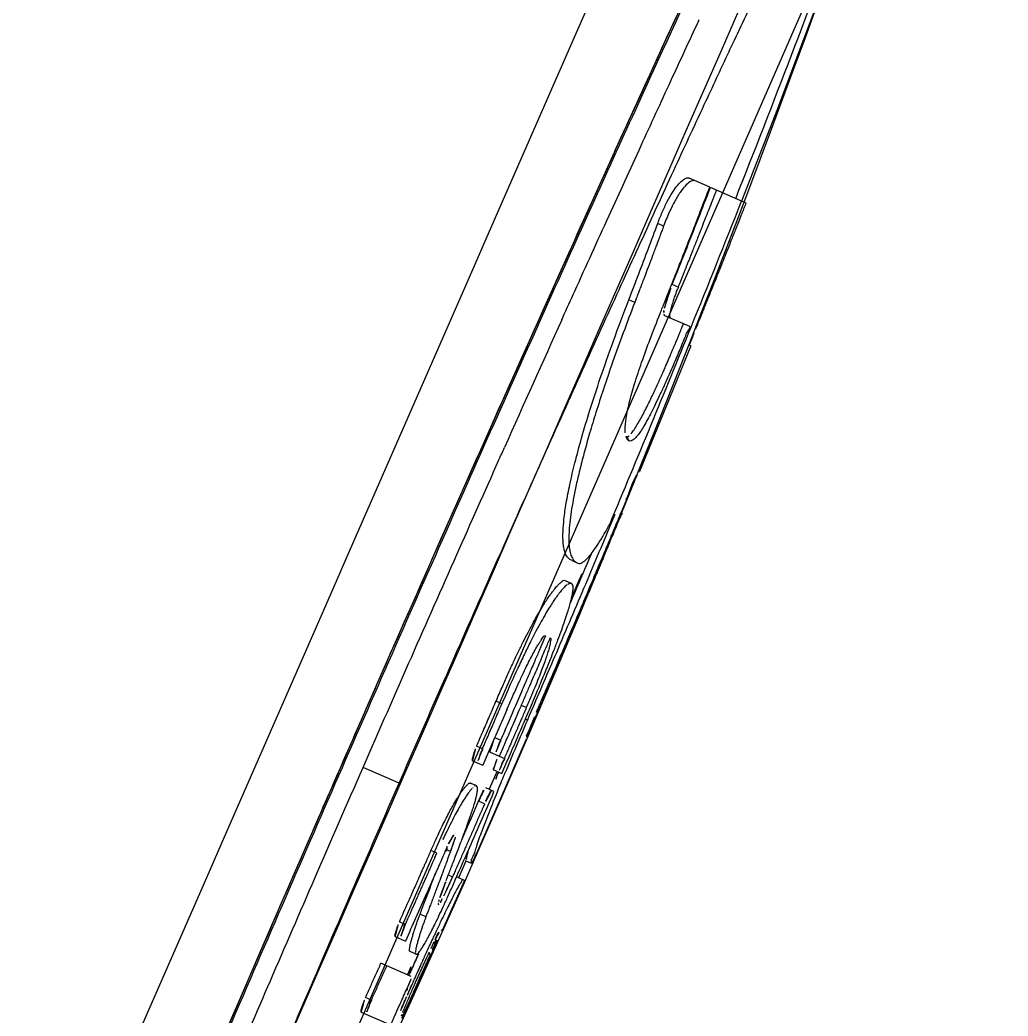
# Model space of a CAD drawing. Header units: millimetres. Extents: x 1145859089 to 1147511753, y -1047484727 to -1047247487.
# Drawn here: x 1146005325.48 to 1146005360.8, y -1047431190.93 to -1047431155.32 of the extents above; entities that cross this region are included whole.
import ezdxf
from ezdxf.xclip import XClip

# ---------------------------------------------------------------- set-up
doc = ezdxf.new("R2010")
doc.units = ezdxf.units.MM
doc.header["$LTSCALE"] = 100
doc.header["$MEASUREMENT"] = 0
doc.header["$XCLIPFRAME"] = 2
doc.layers.get('0').update_dxf_attribs({"linetype": 'CONTINUOUS'})
doc.layers.add('XREF', color=135, linetype='CONTINUOUS')
doc.layers.add('단지배치도$0$W240910', color=135, linetype='CONTINUOUS')

# ---------------------------------------------------------------- blocks, each defined once
blk = doc.blocks.new('단지배치도$0$zw$9902')
at = {"layer": '단지배치도$0$W240910', "linetype": 'ByBlock', "ltscale": 20}
for p, q in [((67175.562, -59870.414), (67241.68, -59719.244)), ((67213.104, -59785.549), (67212.43, -59787.348)), ((67208.111, -59785.91), (67207.477, -59787.292)), ((67207.477, -59787.292), (67206.832, -59788.703)), ((67212.43, -59787.348), (67211.729, -59789.192)), ((67206.832, -59788.703), (67206.174, -59790.147)), ((67211.729, -59789.192), (67210.998, -59791.086)), ((67206.174, -59790.147), (67205.499, -59791.632)), ((67210.998, -59791.086), (67210.447, -59792.493)), ((67205.499, -59791.632), (67204.805, -59793.165)), ((67209.312, -59791.996), (67208.577, -59791.675)), ((67210.613, -59792.565), (67209.337, -59792.007)), ((67204.805, -59793.165), (67204.089, -59794.753)), ((67207.66, -59793.39), (67207.45, -59793.298)), ((67204.089, -59794.753), (67203.496, -59796.069)), ((67208.182, -59795.565), (67207.971, -59795.473)), ((67203.496, -59796.069), (67202.886, -59797.429)), ((67206.63, -59796.115), (67206.419, -59796.023)), ((67204.02, -59796.743), (67204.059, -59796.656)), ((67207.694, -59796.581), (67208.583, -59796.969)), ((67202.886, -59797.429), (67202.256, -59798.835)), ((67208.632, -59797.671), (67207.739, -59799.865)), ((67208.632, -59797.672), (67208.576, -59797.647)), ((67202.256, -59798.835), (67201.613, -59800.277)), ((67207.739, -59799.865), (67206.795, -59802.159)), ((67201.613, -59800.277), (67200.961, -59801.74)), ((67200.961, -59801.74), (67200.306, -59803.212)), ((67206.782, -59802.154), (67206.795, -59802.159)), ((67200.306, -59803.212), (67199.656, -59804.68)), ((67206.14, -59803.638), (67206.33, -59803.184)), ((67205.915, -59803.699), (67205.775, -59804.033)), ((67206.175, -59803.653), (67206.14, -59803.638)), ((67199.656, -59804.68), (67199.015, -59806.129)), ((67205.738, -59804.69), (67205.706, -59804.676)), ((67204.39, -59805.345), (67204.601, -59805.437)), ((67199.015, -59806.129), (67198.236, -59807.895)), ((67204.142, -59806.059), (67204.358, -59806.154)), ((67204.167, -59806.065), (67204.355, -59806.147)), ((67204.381, -59806.668), (67204.564, -59806.236)), ((67198.236, -59807.895), (67197.487, -59809.597)), ((67197.487, -59809.597), (67196.767, -59811.239)), ((67201.883, -59810.46), (67201.672, -59810.368)), ((67202.754, -59810.599), (67202.576, -59810.521)), ((67203.245, -59810.56), (67203.152, -59810.777)), ((67202.861, -59810.887), (67202.792, -59811.047)), ((67203.152, -59810.777), (67203.118, -59810.762)), ((67203.152, -59810.777), (67203.122, -59810.846)), ((67196.767, -59811.239), (67196.071, -59812.829)), ((67202.792, -59811.047), (67202.719, -59811.015)), ((67201.187, -59812.071), (67200.976, -59811.979)), ((67201.835, -59811.768), (67201.624, -59811.675)), ((67202.744, -59811.732), (67201.995, -59813.463)), ((67201.463, -59812.192), (67201.97, -59812.414)), ((67198.207, -59813.302), (67196.919, -59812.738)), ((67200.832, -59812.5), (67201.198, -59812.661)), ((67196.071, -59812.829), (67195.396, -59814.374)), ((67201.431, -59813.53), (67201.712, -59812.885)), ((67201.584, -59812.829), (67201.878, -59812.958)), ((67201.971, -59812.996), (67201.991, -59812.947)), ((67200.959, -59813.39), (67200.748, -59813.298)), ((67200.765, -59813.299), (67200.961, -59813.385)), ((67201.995, -59813.463), (67200.969, -59815.811)), ((67201.598, -59813.603), (67201.303, -59813.474)), ((67200.793, -59814.537), (67201.05, -59813.95)), ((67201.261, -59814.042), (67201.05, -59813.95)), ((67195.396, -59814.374), (67194.74, -59815.881)), ((67200.448, -59815.325), (67200.666, -59814.829)), ((67200.666, -59814.829), (67200.793, -59814.537)), ((67194.74, -59815.881), (67193.972, -59817.65)), ((67199.556, -59815.804), (67199.346, -59815.712)), ((67200.042, -59815.746), (67199.88, -59815.675)), ((67200.597, -59816.085), (67200.332, -59816.686)), ((67200.789, -59816.17), (67200.578, -59816.077)), ((67199.966, -59816.581), (67200.118, -59816.647)), ((67200.543, -59816.778), (67199.749, -59818.571)), ((67200.543, -59816.778), (67200.286, -59816.666)), ((67193.972, -59817.65), (67193.22, -59819.384)), ((67199.601, -59817.624), (67199.628, -59817.635)), ((67199.165, -59818.078), (67198.955, -59817.986)), ((67198.426, -59818.355), (67198.215, -59818.263)), ((67198.065, -59818.785), (67198.432, -59818.945)), ((67199.532, -59818.593), (67199.49, -59818.683)), ((67199.578, -59818.496), (67199.532, -59818.593)), ((67199.701, -59818.55), (67199.749, -59818.571)), ((67199.576, -59818.934), (67199.497, -59818.9)), ((67193.22, -59819.384), (67192.486, -59821.084)), ((67198.809, -59819.41), (67198.599, -59819.318)), ((67198.814, -59819.414), (67198.603, -59819.322)), ((67199.264, -59819.384), (67199.324, -59819.41)), ((67198.641, -59820.21), (67197.557, -59819.736)), ((67198.557, -59820.173), (67198.6, -59820.077)), ((67192.486, -59821.084), (67191.768, -59822.75)), ((67197.216, -59821.055), (67197.006, -59820.963)), ((67196.854, -59821.484), (67197.904, -59821.943))]:
    blk.add_line(p, q, dxfattribs=at)
at = {"layer": '단지배치도$0$W240910'}
blk.add_arc((56404.253, -57219.78, 0), 12756.719, 322.5073299, 9.110085, dxfattribs=at)
at = {"layer": '단지배치도$0$W240910', "linetype": 'ByBlock', "ltscale": 20}
for centre, radius, start, end in [((93492.861, -71309.971), 28703.079, 156.175393, 156.577978), ((93061.131, -71121.144), 28226.861, 156.173706, 156.5796719), ((68111.941, -60201.81), 994.87, 155.063341, 155.409218), ((66685.235, -59584.625), 564.854, 337.91553, 338.40736), ((68432.674, -60351.135), 1347.94, 155.714178, 155.926512), ((66577.689, -59540.778), 680.995, 337.259537, 337.89906), ((66532.959, -59521.99), 729.311, 337.006513, 337.158307), ((67204.334, -59806.21), 0.0605, 72.0715, 78.7593), ((67204.335, -59806.208), 0.0586, 66.3784, 72.0452), ((67204.326, -59806.229), 0.0814, 53.8326, 66.3323), ((67313.936, -59859.044), 121.064, 156.64346, 157.61914), ((67285.993, -59847.501), 91.061, 157.6728, 158.11519), ((67223.784, -59826.438), 26.459, 154.4116, 156.3019), ((67200.201, -59815.16), 0.0483, 63.3977, 66.3988), ((66929.488, -59715.427), 288.323, 339.1632, 339.47354), ((67219.941, -59828.943), 22.779, 154.4402, 154.5909), ((67198.829, -59819.365), 0.0493, 246.3154, 253.3224), ((67230.8, -59834.112), 34.806, 154.5757, 154.7911)]:
    blk.add_arc(centre, radius, start, end, dxfattribs=at)
blk.add_ellipse((66756.086, -59619.918), major_axis=(177.193, -452.685), ratio=1, start_param=0.708795, end_param=0.862005, dxfattribs=at)
for points, knots in [([(67217.271, -59767.057), (67217.218, -59767.148), (67217.087, -59767.375), (67216.874, -59767.756), (67216.62, -59768.222), (67216.334, -59768.759), (67216.004, -59769.39), (67215.619, -59770.139), (67215.173, -59771.022), (67214.66, -59772.052), (67214.075, -59773.242), (67213.412, -59774.609), (67212.66, -59776.174), (67211.81, -59777.961), (67210.852, -59779.996), (67209.774, -59782.305), (67208.563, -59784.921), (67207.204, -59787.88), (67205.68, -59791.223), (67203.972, -59795.001), (67202.06, -59799.264), (67199.906, -59804.103), (67197.525, -59809.497), (67195.053, -59815.148), (67192.697, -59820.583), (67190.593, -59825.478), (67188.753, -59829.793), (67187.133, -59833.625), (67185.706, -59837.026), (67184.451, -59840.043), (67183.348, -59842.718), (67182.38, -59845.086), (67181.533, -59847.179), (67180.794, -59849.024), (67180.152, -59850.646), (67179.596, -59852.067), (67179.117, -59853.31), (67178.706, -59854.392), (67178.358, -59855.325), (67178.067, -59856.12), (67177.826, -59856.795), (67177.625, -59857.373), (67177.453, -59857.88), (67177.315, -59858.305), (67177.234, -59858.565), (67177.201, -59858.673)], [0, 0, 0, 0, 0.313904, 0.785938, 1.309904, 1.908722, 2.610799, 3.446041, 4.432154, 5.579577, 6.898803, 8.409937, 10.137933, 12.10808, 14.347045, 16.883775, 19.753734, 22.995188, 26.650958, 30.776923, 35.433042, 40.668896, 46.665278, 53.123251, 59.172395, 64.435061, 69.106362, 73.246956, 76.916151, 80.169465, 83.05019, 85.596842, 87.844859, 89.823381, 91.559072, 93.077294, 94.402921, 95.55651, 96.548523, 97.389382, 98.09617, 98.698881, 99.226154, 99.701164, 100.041093, 100.041093, 100.041093, 100.041093]), ([(67210.001, -59787.15), (67210.046, -59787.055), (67210.407, -59786.286), (67211.061, -59784.899), (67211.947, -59783.04), (67212.768, -59781.338), (67213.513, -59779.814), (67214.169, -59778.492), (67214.728, -59777.384), (67215.197, -59776.474), (67215.586, -59775.735), (67215.907, -59775.142), (67216.169, -59774.672), (67216.384, -59774.302), (67216.56, -59774.011), (67216.705, -59773.784), (67216.824, -59773.612), (67216.925, -59773.479), (67217.007, -59773.39), (67217.085, -59773.32), (67217.122, -59773.336)], [0, 0, 0, 0, 0.317667, 2.546569, 4.601266, 6.497077, 8.212421, 9.692432, 10.924248, 11.935786, 12.763703, 13.429295, 13.958653, 14.378781, 14.712775, 14.977527, 15.186198, 15.3462, 15.462877, 15.582439, 15.582439, 15.582439, 15.582439]), ([(67210.239, -59792.402), (67210.363, -59792.087), (67211.837, -59788.349), (67213.81, -59783.186), (67215.929, -59777.126), (67216.769, -59774.517), (67217.122, -59773.336)], [0, 0, 0, 0, 1.015514, 12.053259, 16.577359, 20.274834, 20.274834, 20.274834, 20.274834]), ([(67204.059, -59796.656), (67204.201, -59796.341), (67204.75, -59795.126), (67205.68, -59793.077), (67206.826, -59790.57), (67207.896, -59788.246), (67208.59, -59786.749), (67208.928, -59786.026), (67208.931, -59786.017)], [0, 0, 0, 0, 1.036829, 3.999041, 6.750569, 9.30493, 11.673982, 11.701224, 11.701224, 11.701224, 11.701224]), ([(67198.207, -59813.302), (67198.707, -59812.158), (67199.729, -59809.829), (67201.269, -59806.344), (67202.787, -59802.935), (67204.226, -59799.728), (67205.568, -59796.761), (67206.821, -59794.013), (67207.993, -59791.464), (67209.043, -59789.198), (67209.705, -59787.782), (67210.001, -59787.15)], [0, 0, 0, 0, 3.743672, 7.631825, 11.428276, 14.93902, 18.178212, 21.197, 23.998758, 26.597082, 28.688442, 28.688442, 28.688442, 28.688442]), ([(67207.302, -59787.81), (67206.274, -59790.057), (67203.955, -59795.167), (67200.283, -59803.382), (67196.287, -59812.454), (67192.339, -59821.546), (67188.797, -59829.823), (67186.617, -59835), (67185.663, -59837.285)], [0, 0, 0, 0, 7.412838, 16.836515, 26.99373, 37.150656, 46.573573, 54.002163, 54.002163, 54.002163, 54.002163]), ([(67207.45, -59793.298), (67207.5, -59793.161), (67207.607, -59792.896), (67207.782, -59792.522), (67207.965, -59792.198), (67208.143, -59791.941), (67208.307, -59791.767), (67208.447, -59791.667), (67208.544, -59791.661), (67208.577, -59791.675)], [0, 0, 0, 0, 0.437832, 0.858245, 1.237806, 1.553804, 1.792378, 1.953384, 2.060312, 2.060312, 2.060312, 2.060312]), ([(67207.538, -59796.512), (67207.56, -59796.458), (67207.594, -59796.373), (67207.642, -59796.252), (67207.684, -59796.147), (67207.73, -59796.031), (67207.781, -59795.902), (67207.837, -59795.761), (67207.899, -59795.605), (67207.967, -59795.433), (67208.042, -59795.244), (67208.124, -59795.036), (67208.214, -59794.809), (67208.312, -59794.56), (67208.418, -59794.291), (67208.526, -59794.016), (67208.629, -59793.754), (67208.721, -59793.517), (67208.803, -59793.308), (67208.876, -59793.12), (67208.942, -59792.952), (67209.001, -59792.8), (67209.054, -59792.662), (67209.103, -59792.537), (67209.147, -59792.423), (67209.187, -59792.32), (67209.241, -59792.179), (67209.282, -59792.072), (67209.312, -59791.996)], [0, 0, 0, 0, 0.17416, 0.276031, 0.388935, 0.513769, 0.651585, 0.803563, 0.971007, 1.15534, 1.358079, 1.580814, 1.825108, 2.092345, 2.384014, 2.69133, 2.977529, 3.229439, 3.453049, 3.65296, 3.832726, 3.995123, 4.142371, 4.276119, 4.397538, 4.507655, 4.607381, 4.851738, 4.851738, 4.851738, 4.851738]), ([(67208.788, -59791.767), (67208.744, -59791.748), (67208.61, -59791.777), (67208.447, -59791.927), (67208.255, -59792.164), (67208.056, -59792.494), (67207.849, -59792.911), (67207.723, -59793.221), (67207.66, -59793.39)], [0, 0, 0, 0, 0.143478, 0.361031, 0.665707, 1.052829, 1.51729, 2.057986, 2.057986, 2.057986, 2.057986]), ([(67207.971, -59795.473), (67208.128, -59795.079), (67208.438, -59794.301), (67208.893, -59793.145), (67209.19, -59792.384), (67209.337, -59792.007)], [0, 0, 0, 0, 1.271475, 2.513114, 3.724917, 3.724917, 3.724917, 3.724917]), ([(67209.548, -59792.099), (67209.536, -59792.129), (67209.51, -59792.197), (67209.47, -59792.298), (67209.428, -59792.406), (67209.383, -59792.522), (67209.329, -59792.659), (67209.279, -59792.789), (67209.233, -59792.906), (67209.193, -59793.007), (67209.15, -59793.116), (67209.104, -59793.235), (67209.053, -59793.365), (67208.997, -59793.506), (67208.937, -59793.659), (67208.872, -59793.825), (67208.802, -59794.003), (67208.73, -59794.185), (67208.661, -59794.358), (67208.6, -59794.513), (67208.546, -59794.651), (67208.497, -59794.774), (67208.453, -59794.884), (67208.413, -59794.984), (67208.367, -59795.1), (67208.317, -59795.226), (67208.264, -59795.359), (67208.22, -59795.469), (67208.194, -59795.535), (67208.182, -59795.565)], [0, 0, 0, 0, 0.095089, 0.219783, 0.322968, 0.445598, 0.591346, 0.764655, 0.863252, 0.970765, 1.087943, 1.215607, 1.354611, 1.505842, 1.670102, 1.848055, 2.040627, 2.245358, 2.433728, 2.59899, 2.745967, 2.877573, 2.996021, 3.1031, 3.200257, 3.369431, 3.510696, 3.62852, 3.724919, 3.724919, 3.724919, 3.724919]), ([(67208.811, -59797.069), (67208.824, -59797.038), (67208.85, -59796.972), (67208.892, -59796.868), (67208.939, -59796.752), (67208.991, -59796.624), (67209.048, -59796.481), (67209.112, -59796.324), (67209.182, -59796.15), (67209.259, -59795.958), (67209.345, -59795.747), (67209.438, -59795.514), (67209.54, -59795.259), (67209.652, -59794.981), (67209.769, -59794.689), (67209.883, -59794.404), (67209.986, -59794.144), (67210.078, -59793.915), (67210.159, -59793.71), (67210.232, -59793.526), (67210.298, -59793.36), (67210.358, -59793.21), (67210.411, -59793.074), (67210.46, -59792.951), (67210.504, -59792.84), (67210.554, -59792.713), (67210.59, -59792.622), (67210.613, -59792.565)], [0, 0, 0, 0, 0.101216, 0.21268, 0.337037, 0.475183, 0.628251, 0.797552, 0.984556, 1.19086, 1.418155, 1.668178, 1.942617, 2.242149, 2.568282, 2.885152, 3.162222, 3.407853, 3.62699, 3.823753, 4.001309, 4.162123, 4.30788, 4.439847, 4.55914, 4.666717, 4.850658, 4.850658, 4.850658, 4.850658]), ([(67206.419, -59796.023), (67206.537, -59795.715), (67206.771, -59795.104), (67207.114, -59794.196), (67207.339, -59793.596), (67207.45, -59793.298)], [0, 0, 0, 0, 0.989544, 1.960523, 2.912934, 2.912934, 2.912934, 2.912934]), ([(67207.66, -59793.39), (67207.647, -59793.426), (67207.623, -59793.491), (67207.585, -59793.594), (67207.547, -59793.695), (67207.507, -59793.802), (67207.464, -59793.916), (67207.414, -59794.051), (67207.366, -59794.178), (67207.323, -59794.294), (67207.286, -59794.392), (67207.246, -59794.498), (67207.202, -59794.614), (67207.155, -59794.739), (67207.104, -59794.874), (67207.051, -59795.013), (67207, -59795.148), (67206.953, -59795.269), (67206.913, -59795.376), (67206.866, -59795.498), (67206.817, -59795.628), (67206.765, -59795.763), (67206.722, -59795.875), (67206.678, -59795.99), (67206.648, -59796.068), (67206.63, -59796.115)], [0, 0, 0, 0, 0.112954, 0.208496, 0.331779, 0.433261, 0.553589, 0.696324, 0.865585, 0.961592, 1.066042, 1.179595, 1.302893, 1.436481, 1.58099, 1.736669, 1.883678, 2.012234, 2.126246, 2.228064, 2.40197, 2.544523, 2.662842, 2.761843, 2.912936, 2.912936, 2.912936, 2.912936]), ([(67207.693, -59796.319), (67207.695, -59796.31), (67207.709, -59796.244), (67207.742, -59796.127), (67207.789, -59795.976), (67207.834, -59795.844), (67207.874, -59795.73), (67207.919, -59795.609), (67207.951, -59795.524), (67207.971, -59795.473)], [0, 0, 0, 0, 0.0286483, 0.202492, 0.3627056, 0.5025188, 0.6215872, 0.72481, 0.891535, 0.891535, 0.891535, 0.891535]), ([(67208.182, -59795.565), (67208.213, -59795.578), (67208.119, -59795.674), (67208.109, -59795.774), (67208.05, -59795.914), (67208.01, -59796.04), (67207.973, -59796.156), (67207.945, -59796.25), (67207.917, -59796.35), (67207.892, -59796.478), (67207.836, -59796.643), (67207.905, -59796.673)], [0, 0, 0, 0, 0.099852, 0.220205, 0.362888, 0.530834, 0.624621, 0.724171, 0.82741, 0.928421, 1.154137, 1.154137, 1.154137, 1.154137]), ([(67204.39, -59805.345), (67204.354, -59805.329), (67204.276, -59805.289), (67204.176, -59805.167), (67204.119, -59805.01), (67204.082, -59804.822), (67204.062, -59804.592), (67204.064, -59804.264), (67204.1, -59803.82), (67204.182, -59803.258), (67204.314, -59802.585), (67204.497, -59801.809), (67204.737, -59800.923), (67205.039, -59799.916), (67205.415, -59798.767), (67205.878, -59797.453), (67206.227, -59796.521), (67206.419, -59796.023)], [0, 0, 0, 0, 0.118596, 0.259742, 0.460965, 0.614568, 0.833792, 1.152184, 1.597101, 2.167626, 2.856983, 3.651553, 4.561285, 5.608192, 6.805232, 8.187969, 9.789716, 9.789716, 9.789716, 9.789716]), ([(67206.63, -59796.115), (67206.491, -59796.477), (67206.222, -59797.188), (67205.849, -59798.221), (67205.523, -59799.171), (67205.249, -59800.017), (67205.023, -59800.763), (67204.836, -59801.425), (67204.681, -59802.018), (67204.555, -59802.553), (67204.453, -59803.039), (67204.374, -59803.481), (67204.317, -59803.884), (67204.282, -59804.249), (67204.27, -59804.577), (67204.284, -59804.86), (67204.323, -59805.088), (67204.386, -59805.25), (67204.473, -59805.37), (67204.553, -59805.417), (67204.601, -59805.437)], [0, 0, 0, 0, 1.16257, 2.280251, 3.29542, 4.176424, 4.948514, 5.631315, 6.240232, 6.787216, 7.281357, 7.729263, 8.135329, 8.501917, 8.829303, 9.116603, 9.352359, 9.519651, 9.634222, 9.7897, 9.7897, 9.7897, 9.7897]), ([(67207.667, -59796.471), (67207.668, -59796.464), (67207.675, -59796.413), (67207.684, -59796.362), (67207.693, -59796.319)], [0, 0, 0, 0, 0.0226947, 0.154275, 0.154275, 0.154275, 0.154275]), ([(67206.288, -59800.775), (67206.285, -59800.741), (67206.283, -59800.569), (67206.318, -59800.209), (67206.439, -59799.659), (67206.629, -59798.993), (67206.882, -59798.235), (67207.189, -59797.398), (67207.417, -59796.817), (67207.538, -59796.512)], [0, 0, 0, 0, 0.103432, 0.513998, 1.083013, 1.788604, 2.591194, 3.480034, 4.463626, 4.463626, 4.463626, 4.463626]), ([(67208.583, -59796.969), (67208.642, -59796.995), (67208.466, -59797.172), (67208.44, -59797.348), (67208.332, -59797.574), (67208.236, -59797.815), (67208.121, -59798.084), (67207.995, -59798.379), (67207.853, -59798.704), (67207.698, -59799.051), (67207.537, -59799.402), (67207.379, -59799.735), (67207.23, -59800.034), (67207.093, -59800.296), (67206.963, -59800.525), (67206.844, -59800.719), (67206.729, -59800.878), (67206.617, -59801.011), (67206.487, -59801.088), (67206.426, -59801.062)], [0, 0, 0, 0, 0.195011, 0.405941, 0.642777, 0.905836, 1.19659, 1.517326, 1.87024, 2.25796, 2.658507, 3.030466, 3.362542, 3.658502, 3.92079, 4.149796, 4.343803, 4.500246, 4.69802, 4.69802, 4.69802, 4.69802]), ([(67206.494, -59800.812), (67206.533, -59800.764), (67206.613, -59800.658), (67206.725, -59800.479), (67206.841, -59800.278), (67206.957, -59800.062), (67207.071, -59799.839), (67207.181, -59799.615), (67207.286, -59799.395), (67207.384, -59799.183), (67207.476, -59798.983), (67207.561, -59798.794), (67207.639, -59798.618), (67207.711, -59798.454), (67207.777, -59798.301), (67207.838, -59798.159), (67207.895, -59798.027), (67207.947, -59797.904), (67207.996, -59797.789), (67208.04, -59797.684), (67208.081, -59797.587), (67208.127, -59797.477), (67208.176, -59797.357), (67208.228, -59797.23), (67208.272, -59797.123), (67208.319, -59797.007), (67208.352, -59796.927), (67208.372, -59796.877)], [0, 0, 0, 0, 0.18482, 0.399634, 0.634331, 0.880768, 1.133215, 1.385465, 1.630793, 1.864656, 2.085114, 2.291887, 2.484706, 2.66379, 2.829812, 2.983805, 3.127128, 3.261057, 3.38575, 3.500511, 3.604704, 3.698441, 3.860084, 3.994572, 4.108376, 4.208118, 4.369264, 4.369264, 4.369264, 4.369264]), ([(67208.576, -59797.647), (67208.602, -59797.584), (67208.654, -59797.456), (67208.732, -59797.264), (67208.785, -59797.134), (67208.811, -59797.069)], [0, 0, 0, 0, 0.2050972, 0.4131775, 0.6241854, 0.6241854, 0.6241854, 0.6241854]), ([(67206.426, -59801.062), (67206.376, -59801.04), (67206.311, -59800.935), (67206.292, -59800.829), (67206.288, -59800.775)], [0, 0, 0, 0, 0.1644097, 0.3278175, 0.3278175, 0.3278175, 0.3278175]), ([(67206.332, -59800.956), (67206.353, -59800.945), (67206.414, -59800.904), (67206.463, -59800.85), (67206.494, -59800.812)], [0, 0, 0, 0, 0.0700071, 0.2170755, 0.2170755, 0.2170755, 0.2170755]), ([(67196.919, -59812.738), (67197.496, -59811.418), (67198.61, -59808.88), (67200.229, -59805.216), (67201.338, -59802.724), (67201.907, -59801.449), (67201.974, -59801.3)], [0, 0, 0, 0, 4.321778, 8.317016, 12.015205, 12.505484, 12.505484, 12.505484, 12.505484]), ([(67206.33, -59803.184), (67206.289, -59803.166), (67206.416, -59803.041), (67206.435, -59802.91), (67206.507, -59802.766), (67206.559, -59802.642), (67206.604, -59802.54), (67206.647, -59802.433), (67206.712, -59802.327), (67206.72, -59802.126), (67206.782, -59802.154)], [0, 0, 0, 0, 0.132267, 0.291369, 0.480203, 0.586289, 0.699205, 0.815635, 0.920594, 1.125394, 1.125394, 1.125394, 1.125394]), ([(67203.118, -59810.762), (67203.137, -59810.717), (67203.18, -59810.617), (67203.237, -59810.484), (67203.29, -59810.361), (67203.336, -59810.254), (67203.387, -59810.137), (67203.443, -59810.007), (67203.504, -59809.864), (67203.572, -59809.706), (67203.646, -59809.532), (67203.728, -59809.341), (67203.818, -59809.13), (67203.918, -59808.897), (67204.027, -59808.641), (67204.147, -59808.359), (67204.279, -59808.049), (67204.424, -59807.709), (67204.582, -59807.337), (67204.751, -59806.94), (67204.918, -59806.544), (67205.075, -59806.174), (67205.213, -59805.847), (67205.335, -59805.556), (67205.445, -59805.295), (67205.544, -59805.061), (67205.633, -59804.849), (67205.713, -59804.657), (67205.787, -59804.482), (67205.853, -59804.324), (67205.914, -59804.179), (67205.969, -59804.047), (67206.019, -59803.927), (67206.065, -59803.818), (67206.105, -59803.722), (67206.129, -59803.663), (67206.14, -59803.638)], [0, 0, 0, 0, 0.146797, 0.327675, 0.432694, 0.548589, 0.676395, 0.817275, 0.972512, 1.14355, 1.331994, 1.539634, 1.768441, 2.020558, 2.298256, 2.603906, 2.940022, 3.30906, 3.713162, 4.153195, 4.603544, 5.003521, 5.356171, 5.669828, 5.95075, 6.203727, 6.432484, 6.640047, 6.828834, 7.000657, 7.15709, 7.299559, 7.429341, 7.547589, 7.655318, 7.739113, 7.739113, 7.739113, 7.739113]), ([(67206.145, -59803.738), (67206.14, -59803.744), (67206.1, -59803.795), (67206.075, -59803.9), (67206.013, -59804.032), (67205.96, -59804.166), (67205.881, -59804.329), (67205.856, -59804.486), (67205.675, -59804.662), (67205.738, -59804.69)], [0, 0, 0, 0, 0.020973, 0.195028, 0.313432, 0.457468, 0.631209, 0.830617, 1.035233, 1.035233, 1.035233, 1.035233]), ([(67205.747, -59804.021), (67205.765, -59803.986), (67205.803, -59803.916), (67205.859, -59803.808), (67205.896, -59803.736), (67205.915, -59803.699)], [0, 0, 0, 0, 0.1187338, 0.2398341, 0.3631489, 0.3631489, 0.3631489, 0.3631489]), ([(67205.775, -59804.033), (67205.453, -59804.803), (67204.784, -59806.389), (67203.813, -59808.674), (67203.162, -59810.189), (67202.861, -59810.887)], [0, 0, 0, 0, 2.502735, 5.165204, 7.447969, 7.447969, 7.447969, 7.447969]), ([(67204.601, -59805.437), (67204.646, -59805.457), (67204.749, -59805.424), (67204.869, -59805.332), (67205.006, -59805.193), (67205.165, -59804.989), (67205.349, -59804.716), (67205.547, -59804.386), (67205.679, -59804.146), (67205.747, -59804.021)], [0, 0, 0, 0, 0.147564, 0.278021, 0.465247, 0.723521, 1.056426, 1.451024, 1.877742, 1.877742, 1.877742, 1.877742]), ([(67205.738, -59804.69), (67205.714, -59804.746), (67205.676, -59804.836), (67205.623, -59804.963), (67205.576, -59805.074), (67205.525, -59805.196), (67205.468, -59805.331), (67205.405, -59805.481), (67205.336, -59805.646), (67205.259, -59805.828), (67205.175, -59806.028), (67205.082, -59806.249), (67204.979, -59806.491), (67204.867, -59806.758), (67204.743, -59807.05), (67204.607, -59807.37), (67204.459, -59807.719), (67204.299, -59808.097), (67204.132, -59808.488), (67203.971, -59808.866), (67203.825, -59809.208), (67203.695, -59809.511), (67203.579, -59809.782), (67203.475, -59810.024), (67203.382, -59810.242), (67203.306, -59810.417), (67203.262, -59810.521), (67203.245, -59810.56)], [0, 0, 0, 0, 0.184426, 0.292401, 0.412165, 0.544699, 0.691154, 0.852839, 1.031212, 1.227885, 1.444622, 1.683337, 1.94606, 2.234907, 2.551956, 2.899001, 3.276921, 3.687612, 4.131091, 4.551906, 4.919952, 5.247488, 5.540496, 5.803723, 6.039756, 6.250901, 6.377263, 6.377263, 6.377263, 6.377263]), ([(67201.672, -59810.368), (67201.742, -59810.205), (67201.879, -59809.891), (67202.081, -59809.439), (67202.274, -59809.019), (67202.46, -59808.626), (67202.639, -59808.261), (67202.809, -59807.927), (67202.968, -59807.627), (67203.116, -59807.359), (67203.254, -59807.12), (67203.381, -59806.911), (67203.495, -59806.733), (67203.594, -59806.588), (67203.676, -59806.474), (67203.759, -59806.366), (67203.839, -59806.269), (67203.926, -59806.177), (67204.009, -59806.108), (67204.103, -59806.029), (67204.143, -59806.058)], [0, 0, 0, 0, 0.532336, 1.025314, 1.486146, 1.920981, 2.329664, 2.704483, 3.043604, 3.349101, 3.624072, 3.869911, 4.083448, 4.258286, 4.396042, 4.505396, 4.666994, 4.775182, 4.87495, 5.025092, 5.025092, 5.025092, 5.025092]), ([(67204.215, -59806.204), (67204.201, -59806.215), (67204.149, -59806.259), (67204.063, -59806.346), (67203.973, -59806.454), (67203.89, -59806.562), (67203.808, -59806.675), (67203.709, -59806.821), (67203.589, -59807.008), (67203.444, -59807.247), (67203.276, -59807.54), (67203.091, -59807.882), (67202.891, -59808.27), (67202.674, -59808.711), (67202.434, -59809.219), (67202.166, -59809.808), (67201.981, -59810.232), (67201.883, -59810.46)], [0, 0, 0, 0, 0.053881, 0.204083, 0.366173, 0.476354, 0.613438, 0.785477, 1.003276, 1.281183, 1.625231, 2.015069, 2.447917, 2.934921, 3.489884, 4.131864, 4.876739, 4.876739, 4.876739, 4.876739]), ([(67202.788, -59810.856), (67202.887, -59810.626), (67203.071, -59810.196), (67203.323, -59809.592), (67203.538, -59809.066), (67203.722, -59808.604), (67203.879, -59808.196), (67204.015, -59807.831), (67204.13, -59807.504), (67204.224, -59807.222), (67204.296, -59806.988), (67204.346, -59806.805), (67204.381, -59806.663), (67204.408, -59806.529), (67204.425, -59806.408), (67204.435, -59806.28), (67204.412, -59806.191), (67204.374, -59806.163)], [0, 0, 0, 0, 0.751386, 1.402112, 1.964927, 2.456649, 2.891109, 3.278392, 3.624985, 3.929104, 4.171752, 4.357021, 4.499998, 4.611073, 4.766322, 4.863398, 5.003966, 5.003966, 5.003966, 5.003966]), ([(67204.346, -59806.15), (67204.317, -59806.145), (67204.268, -59806.167), (67204.229, -59806.193), (67204.215, -59806.204)], [0, 0, 0, 0, 0.0897311, 0.1430384, 0.1430384, 0.1430384, 0.1430384]), ([(67203.439, -59808.033), (67203.42, -59808.078), (67203.381, -59808.169), (67203.32, -59808.313), (67203.252, -59808.47), (67203.178, -59808.645), (67203.095, -59808.839), (67203.004, -59809.052), (67202.903, -59809.287), (67202.793, -59809.544), (67202.673, -59809.823), (67202.542, -59810.128), (67202.399, -59810.46), (67202.251, -59810.804), (67202.106, -59811.14), (67201.969, -59811.459), (67201.88, -59811.665), (67201.835, -59811.768)], [0, 0, 0, 0, 0.144619, 0.297816, 0.469143, 0.658904, 0.868787, 1.100378, 1.355096, 1.634269, 1.938138, 2.26769, 2.629641, 3.022977, 3.390694, 3.728105, 4.063968, 4.063968, 4.063968, 4.063968]), ([(67202.053, -59810.685), (67202.127, -59810.514), (67202.266, -59810.196), (67202.465, -59809.753), (67202.641, -59809.376), (67202.794, -59809.06), (67202.927, -59808.8), (67203.041, -59808.586), (67203.137, -59808.42), (67203.216, -59808.286), (67203.305, -59808.173), (67203.372, -59808.004), (67203.439, -59808.033)], [0, 0, 0, 0, 0.557083, 1.041668, 1.456717, 1.80516, 2.094382, 2.334922, 2.528771, 2.676886, 2.786949, 3.005032, 3.005032, 3.005032, 3.005032]), ([(67202.668, -59810.307), (67202.725, -59810.176), (67202.832, -59809.927), (67202.984, -59809.573), (67203.119, -59809.258), (67203.239, -59808.978), (67203.346, -59808.728), (67203.441, -59808.505), (67203.528, -59808.301), (67203.583, -59808.172), (67203.61, -59808.108)], [0, 0, 0, 0, 0.428076, 0.814747, 1.154659, 1.457512, 1.728297, 1.970619, 2.184659, 2.39231, 2.39231, 2.39231, 2.39231]), ([(67203.61, -59808.108), (67203.643, -59808.122), (67203.609, -59808.263), (67203.593, -59808.393), (67203.539, -59808.577), (67203.483, -59808.758), (67203.41, -59808.97), (67203.321, -59809.211), (67203.214, -59809.489), (67203.085, -59809.812), (67202.93, -59810.187), (67202.816, -59810.455), (67202.754, -59810.599)], [0, 0, 0, 0, 0.106593, 0.304856, 0.46624, 0.659614, 0.881773, 1.136778, 1.431182, 1.775116, 2.179362, 2.649366, 2.649366, 2.649366, 2.649366]), ([(67200.976, -59811.979), (67201.054, -59811.8), (67201.209, -59811.442), (67201.441, -59810.905), (67201.595, -59810.547), (67201.672, -59810.368)], [0, 0, 0, 0, 0.584951, 1.170017, 1.755194, 1.755194, 1.755194, 1.755194]), ([(67201.187, -59812.071), (67201.263, -59811.898), (67201.415, -59811.545), (67201.647, -59811.008), (67201.804, -59810.644), (67201.883, -59810.46)], [0, 0, 0, 0, 0.568383, 1.15293, 1.755194, 1.755194, 1.755194, 1.755194]), ([(67201.792, -59812.336), (67201.823, -59812.263), (67201.887, -59812.116), (67201.988, -59811.884), (67202.097, -59811.631), (67202.22, -59811.348), (67202.356, -59811.031), (67202.507, -59810.681), (67202.613, -59810.436), (67202.668, -59810.307)], [0, 0, 0, 0, 0.237738, 0.481967, 0.756522, 1.065105, 1.409126, 1.790713, 2.209749, 2.209749, 2.209749, 2.209749]), ([(67202.754, -59810.599), (67202.739, -59810.633), (67202.709, -59810.703), (67202.666, -59810.804), (67202.621, -59810.907), (67202.573, -59811.02), (67202.513, -59811.159), (67202.454, -59811.294), (67202.401, -59811.418), (67202.355, -59811.523), (67202.306, -59811.637), (67202.252, -59811.761), (67202.193, -59811.898), (67202.127, -59812.051), (67202.051, -59812.225), (67201.998, -59812.348), (67201.97, -59812.414)], [0, 0, 0, 0, 0.110656, 0.228555, 0.328506, 0.448123, 0.596852, 0.78282, 0.888934, 1.003471, 1.127114, 1.260622, 1.407866, 1.574056, 1.763483, 1.976602, 1.976602, 1.976602, 1.976602]), ([(67202.053, -59810.685), (67201.96, -59810.902), (67201.772, -59811.336), (67201.488, -59811.995), (67201.296, -59812.436), (67201.198, -59812.661)], [0, 0, 0, 0, 0.709715, 1.417955, 2.153058, 2.153058, 2.153058, 2.153058]), ([(67201.878, -59812.958), (67201.977, -59812.731), (67202.177, -59812.271), (67202.48, -59811.57), (67202.684, -59811.096), (67202.788, -59810.856)], [0, 0, 0, 0, 0.742255, 1.505622, 2.2906, 2.2906, 2.2906, 2.2906]), ([(67202.767, -59811.652), (67202.719, -59811.626), (67202.818, -59811.503), (67202.849, -59811.39), (67202.905, -59811.265), (67202.964, -59811.122), (67203.037, -59810.951), (67203.089, -59810.828), (67203.118, -59810.762)], [0, 0, 0, 0, 0.162944, 0.2717587, 0.402024, 0.5579986, 0.7419803, 0.958177, 0.958177, 0.958177, 0.958177]), ([(67203.122, -59810.846), (67203.103, -59810.89), (67203.06, -59810.989), (67202.996, -59811.138), (67202.933, -59811.279), (67202.882, -59811.408), (67202.819, -59811.5), (67202.813, -59811.678), (67202.767, -59811.652)], [0, 0, 0, 0, 0.1414344, 0.3260009, 0.4822983, 0.6126523, 0.721386, 0.8807418, 0.8807418, 0.8807418, 0.8807418]), ([(67200.832, -59812.5), (67200.8, -59812.486), (67200.832, -59812.389), (67200.851, -59812.306), (67200.887, -59812.205), (67200.927, -59812.098), (67200.959, -59812.019), (67200.976, -59811.979)], [0, 0, 0, 0, 0.1068898, 0.1995548, 0.2927333, 0.416368, 0.5472853, 0.5472853, 0.5472853, 0.5472853]), ([(67201.463, -59812.192), (67201.431, -59812.178), (67201.476, -59812.082), (67201.495, -59812.002), (67201.533, -59811.901), (67201.563, -59811.824), (67201.583, -59811.774), (67201.588, -59811.762)], [0, 0, 0, 0, 0.1036326, 0.1964599, 0.2898255, 0.413741, 0.4506206, 0.4506206, 0.4506206, 0.4506206]), ([(67201.835, -59811.768), (67201.875, -59811.785), (67201.766, -59811.889), (67201.743, -59812.007), (67201.707, -59812.122), (67201.631, -59812.266), (67201.674, -59812.284)], [0, 0, 0, 0, 0.1287703, 0.2420386, 0.40558, 0.5444891, 0.5444891, 0.5444891, 0.5444891]), ([(67201.187, -59812.071), (67201.226, -59812.088), (67201.119, -59812.192), (67201.098, -59812.31), (67201.06, -59812.427), (67200.999, -59812.574), (67201.043, -59812.593)], [0, 0, 0, 0, 0.1271294, 0.2396552, 0.4030177, 0.5462291, 0.5462291, 0.5462291, 0.5462291]), ([(67201.584, -59812.829), (67201.553, -59812.816), (67201.619, -59812.703), (67201.639, -59812.606), (67201.7, -59812.464), (67201.736, -59812.373), (67201.759, -59812.321)], [0, 0, 0, 0, 0.0998708, 0.2391153, 0.3697641, 0.5391614, 0.5391614, 0.5391614, 0.5391614]), ([(67191.953, -59824.211), (67192.018, -59824.06), (67192.567, -59822.777), (67193.644, -59820.271), (67195.234, -59816.597), (67196.342, -59814.057), (67196.919, -59812.738)], [0, 0, 0, 0, 0.491064, 4.187909, 8.18136, 12.500928, 12.500928, 12.500928, 12.500928]), ([(67201.97, -59812.414), (67202.009, -59812.431), (67201.901, -59812.534), (67201.876, -59812.65), (67201.843, -59812.763), (67201.753, -59812.903), (67201.794, -59812.921)], [0, 0, 0, 0, 0.1272941, 0.2397187, 0.402463, 0.5388111, 0.5388111, 0.5388111, 0.5388111]), ([(67200.808, -59816.148), (67200.748, -59816.096), (67200.921, -59815.824), (67200.991, -59815.453), (67201.24, -59814.855), (67201.513, -59814.121), (67201.773, -59813.482), (67201.932, -59813.09), (67201.971, -59812.996)], [0, 0, 0, 0, 0.237605, 0.676886, 1.302483, 2.094536, 3.058197, 3.363705, 3.363705, 3.363705, 3.363705]), ([(67187.005, -59839.726), (67187.27, -59839.074), (67187.863, -59837.62), (67188.817, -59835.305), (67189.893, -59832.714), (67191.06, -59829.93), (67192.328, -59826.931), (67193.705, -59823.698), (67195.177, -59820.271), (67196.691, -59816.776), (67197.707, -59814.445), (67198.207, -59813.302)], [0, 0, 0, 0, 2.111795, 4.709599, 7.510723, 10.528744, 13.767017, 17.276494, 21.071442, 24.958315, 28.701306, 28.701306, 28.701306, 28.701306]), ([(67199.346, -59815.712), (67199.403, -59815.582), (67199.512, -59815.338), (67199.671, -59814.997), (67199.816, -59814.699), (67199.945, -59814.444), (67200.059, -59814.23), (67200.159, -59814.051), (67200.246, -59813.903), (67200.321, -59813.782), (67200.385, -59813.684), (67200.451, -59813.587), (67200.517, -59813.499), (67200.59, -59813.41), (67200.656, -59813.35), (67200.717, -59813.284), (67200.748, -59813.298)], [0, 0, 0, 0, 0.425049, 0.800839, 1.131711, 1.416884, 1.658235, 1.861177, 2.031404, 2.172303, 2.287677, 2.382154, 2.524039, 2.621911, 2.718378, 2.818659, 2.818659, 2.818659, 2.818659]), ([(67200.669, -59814.729), (67200.701, -59814.64), (67200.758, -59814.479), (67200.832, -59814.258), (67200.888, -59814.077), (67200.93, -59813.931), (67200.96, -59813.814), (67200.986, -59813.7), (67201.003, -59813.588), (67201.02, -59813.48), (67200.993, -59813.414), (67200.972, -59813.398)], [0, 0, 0, 0, 0.281962, 0.513331, 0.699937, 0.849458, 0.968659, 1.063367, 1.197811, 1.310795, 1.390224, 1.390224, 1.390224, 1.390224]), ([(67201.05, -59813.95), (67201.064, -59813.919), (67201.1, -59813.84), (67201.151, -59813.716), (67201.222, -59813.611), (67201.254, -59813.453), (67201.303, -59813.474)], [0, 0, 0, 0, 0.0995638, 0.2653657, 0.3810995, 0.5405207, 0.5405207, 0.5405207, 0.5405207]), ([(67200.817, -59813.491), (67200.801, -59813.507), (67200.739, -59813.572), (67200.658, -59813.685), (67200.557, -59813.834), (67200.455, -59813.997), (67200.338, -59814.198), (67200.209, -59814.435), (67200.067, -59814.709), (67199.971, -59814.905), (67199.92, -59815.011)], [0, 0, 0, 0, 0.067721, 0.268366, 0.416657, 0.608695, 0.843872, 1.114717, 1.419494, 1.769472, 1.769472, 1.769472, 1.769472]), ([(67200.146, -59816.913), (67200.314, -59816.533), (67200.641, -59815.79), (67201.125, -59814.686), (67201.441, -59813.963), (67201.598, -59813.603)], [0, 0, 0, 0, 1.246672, 2.435382, 3.614347, 3.614347, 3.614347, 3.614347]), ([(67201.514, -59813.566), (67201.481, -59813.552), (67201.446, -59813.68), (67201.377, -59813.774), (67201.318, -59813.916), (67201.277, -59814.006), (67201.261, -59814.042)], [0, 0, 0, 0, 0.1077492, 0.2394403, 0.4230365, 0.5408743, 0.5408743, 0.5408743, 0.5408743]), ([(67201.261, -59814.042), (67201.274, -59814.012), (67201.208, -59814.164), (67201.184, -59814.219), (67201.138, -59814.324), (67201.098, -59814.415), (67201.056, -59814.511), (67201.016, -59814.602), (67200.977, -59814.691), (67200.94, -59814.777), (67200.901, -59814.865), (67200.862, -59814.955), (67200.82, -59815.05), (67200.778, -59815.146), (67200.734, -59815.246), (67200.692, -59815.343), (67200.651, -59815.437), (67200.611, -59815.527), (67200.57, -59815.62), (67200.529, -59815.715), (67200.486, -59815.812), (67200.442, -59815.911), (67200.397, -59816.013), (67200.352, -59816.117), (67200.308, -59816.215), (67200.267, -59816.309), (67200.228, -59816.398), (67200.178, -59816.511), (67200.141, -59816.594), (67200.118, -59816.647)], [0, 0, 0, 0, 0.097604, 0.202678, 0.304861, 0.40696, 0.51125, 0.615504, 0.708031, 0.800627, 0.896002, 0.99687, 1.097819, 1.204479, 1.314046, 1.423707, 1.522499, 1.621367, 1.720308, 1.825402, 1.932098, 2.03888, 2.150448, 2.265248, 2.380139, 2.473818, 2.572645, 2.671542, 2.844781, 2.844781, 2.844781, 2.844781]), ([(67199.892, -59816.775), (67199.906, -59816.737), (67199.944, -59816.639), (67200.006, -59816.476), (67200.081, -59816.283), (67200.162, -59816.075), (67200.249, -59815.848), (67200.344, -59815.601), (67200.446, -59815.331), (67200.556, -59815.038), (67200.631, -59814.835), (67200.669, -59814.729)], [0, 0, 0, 0, 0.121457, 0.315587, 0.522087, 0.74308, 0.984995, 1.250117, 1.538241, 1.850812, 2.188758, 2.188758, 2.188758, 2.188758]), ([(67199.977, -59815.474), (67199.997, -59815.441), (67200.025, -59815.378), (67200.082, -59815.273), (67200.132, -59815.199), (67200.192, -59815.103), (67200.22, -59815.116)], [0, 0, 0, 0, 0.1160551, 0.2099009, 0.3448326, 0.4386082, 0.4386082, 0.4386082, 0.4386082]), ([(67200.101, -59815.578), (67200.112, -59815.546), (67200.133, -59815.484), (67200.167, -59815.385), (67200.188, -59815.276), (67200.274, -59815.143), (67200.222, -59815.117)], [0, 0, 0, 0, 0.100985, 0.1984393, 0.3054687, 0.4778021, 0.4778021, 0.4778021, 0.4778021]), ([(67199.853, -59815.738), (67199.9, -59815.759), (67199.904, -59815.574), (67199.953, -59815.514), (67199.977, -59815.474)], [0, 0, 0, 0, 0.1525801, 0.2916107, 0.2916107, 0.2916107, 0.2916107]), ([(67200.042, -59815.746), (67200.059, -59815.697), (67200.079, -59815.641), (67200.098, -59815.585), (67200.101, -59815.578)], [0, 0, 0, 0, 0.1551857, 0.1778385, 0.1778385, 0.1778385, 0.1778385]), ([(67198.215, -59818.263), (67198.233, -59818.223), (67198.266, -59818.151), (67198.316, -59818.039), (67198.368, -59817.92), (67198.43, -59817.781), (67198.488, -59817.651), (67198.541, -59817.534), (67198.585, -59817.433), (67198.634, -59817.324), (67198.685, -59817.209), (67198.737, -59817.091), (67198.789, -59816.976), (67198.838, -59816.865), (67198.883, -59816.761), (67198.926, -59816.665), (67198.976, -59816.553), (67199.029, -59816.433), (67199.084, -59816.309), (67199.133, -59816.196), (67199.178, -59816.094), (67199.224, -59815.991), (67199.266, -59815.896), (67199.306, -59815.802), (67199.334, -59815.742), (67199.346, -59815.712)], [0, 0, 0, 0, 0.130473, 0.238467, 0.368079, 0.519341, 0.695333, 0.795307, 0.905067, 1.025582, 1.15344, 1.283711, 1.411545, 1.532822, 1.646355, 1.751685, 1.848304, 2.01395, 2.147073, 2.254649, 2.382021, 2.483142, 2.591362, 2.693505, 2.79047, 2.79047, 2.79047, 2.79047]), ([(67198.426, -59818.355), (67198.449, -59818.304), (67198.498, -59818.194), (67198.563, -59818.048), (67198.623, -59817.914), (67198.676, -59817.795), (67198.734, -59817.665), (67198.797, -59817.523), (67198.867, -59817.366), (67198.941, -59817.199), (67199.014, -59817.035), (67199.081, -59816.882), (67199.141, -59816.748), (67199.194, -59816.628), (67199.241, -59816.522), (67199.293, -59816.404), (67199.348, -59816.281), (67199.401, -59816.159), (67199.447, -59816.056), (67199.498, -59815.939), (67199.536, -59815.853), (67199.558, -59815.8)], [0, 0, 0, 0, 0.167065, 0.362945, 0.479571, 0.608734, 0.750717, 0.906706, 1.077757, 1.264879, 1.453166, 1.618601, 1.764594, 1.894582, 2.010477, 2.113255, 2.283454, 2.413735, 2.512993, 2.620459, 2.795192, 2.795192, 2.795192, 2.795192]), ([(67199.853, -59815.738), (67199.747, -59815.98), (67199.524, -59816.484), (67199.175, -59817.273), (67198.808, -59818.101), (67198.557, -59818.665), (67198.432, -59818.945)], [0, 0, 0, 0, 0.79247, 1.653856, 2.588016, 3.507707, 3.507707, 3.507707, 3.507707]), ([(67200.042, -59815.746), (67200.028, -59815.782), (67199.999, -59815.862), (67199.95, -59815.993), (67199.904, -59816.117), (67199.861, -59816.231), (67199.825, -59816.328), (67199.785, -59816.435), (67199.742, -59816.551), (67199.695, -59816.677), (67199.643, -59816.814), (67199.588, -59816.962), (67199.527, -59817.123), (67199.461, -59817.298), (67199.393, -59817.477), (67199.328, -59817.65), (67199.269, -59817.806), (67199.216, -59817.946), (67199.182, -59818.035), (67199.165, -59818.078)], [0, 0, 0, 0, 0.116361, 0.254131, 0.4198, 0.514597, 0.618282, 0.731544, 0.855089, 0.989619, 1.135715, 1.293704, 1.464958, 1.652336, 1.852991, 2.040839, 2.206508, 2.353359, 2.491335, 2.491335, 2.491335, 2.491335]), ([(67200.614, -59816.026), (67200.582, -59816.003), (67200.629, -59815.875), (67200.654, -59815.776), (67200.685, -59815.699), (67200.693, -59815.677)], [0, 0, 0, 0, 0.1194424, 0.2909042, 0.3615205, 0.3615205, 0.3615205, 0.3615205]), ([(67200.968, -59815.811), (67200.948, -59815.856), (67200.887, -59815.941), (67200.882, -59816.173), (67200.808, -59816.148), (67200.808, -59816.148)], [0, 0, 0, 0, 0.1479529, 0.3734263, 0.3744026, 0.3744026, 0.3744026, 0.3744026]), ([(67200.118, -59816.647), (67200.093, -59816.703), (67200.046, -59816.81), (67199.978, -59816.96), (67199.918, -59817.092), (67199.864, -59817.206), (67199.809, -59817.32), (67199.772, -59817.395), (67199.75, -59817.437)], [0, 0, 0, 0, 0.1842866, 0.3487229, 0.4939564, 0.6205314, 0.7289978, 0.8715949, 0.8715949, 0.8715949, 0.8715949]), ([(67198.815, -59819.413), (67198.862, -59819.427), (67198.929, -59819.325), (67199.006, -59819.228), (67199.086, -59819.099), (67199.176, -59818.944), (67199.276, -59818.761), (67199.384, -59818.551), (67199.504, -59818.309), (67199.637, -59818.031), (67199.789, -59817.708), (67199.961, -59817.33), (67200.082, -59817.059), (67200.146, -59816.913)], [0, 0, 0, 0, 0.147931, 0.256575, 0.408499, 0.590387, 0.797935, 1.033145, 1.300086, 1.605273, 1.958669, 2.3715, 2.850258, 2.850258, 2.850258, 2.850258]), ([(67200.497, -59816.758), (67200.461, -59816.742), (67200.418, -59816.867), (67200.347, -59816.956), (67200.268, -59817.108), (67200.174, -59817.28), (67200.066, -59817.491), (67199.944, -59817.735), (67199.809, -59818.011), (67199.685, -59818.269), (67199.608, -59818.433), (67199.578, -59818.496)], [0, 0, 0, 0, 0.116818, 0.242498, 0.405927, 0.605095, 0.839705, 1.111851, 1.426429, 1.760591, 1.970005, 1.970005, 1.970005, 1.970005]), ([(67199.664, -59817.388), (67199.669, -59817.378), (67199.689, -59817.33), (67199.718, -59817.237), (67199.765, -59817.111), (67199.816, -59816.973), (67199.859, -59816.86), (67199.885, -59816.793), (67199.892, -59816.775)], [0, 0, 0, 0, 0.0355353, 0.1552602, 0.2909424, 0.4387774, 0.5972213, 0.6547791, 0.6547791, 0.6547791, 0.6547791]), ([(67199.75, -59817.437), (67199.746, -59817.444), (67199.726, -59817.482), (67199.689, -59817.55), (67199.652, -59817.611), (67199.628, -59817.635)], [0, 0, 0, 0, 0.0231564, 0.1295263, 0.2330326, 0.2330326, 0.2330326, 0.2330326]), ([(67198.599, -59819.318), (67198.567, -59819.304), (67198.586, -59819.2), (67198.599, -59819.099), (67198.631, -59818.974), (67198.664, -59818.851), (67198.703, -59818.721), (67198.746, -59818.584), (67198.793, -59818.443), (67198.842, -59818.297), (67198.896, -59818.145), (67198.934, -59818.04), (67198.955, -59817.986)], [0, 0, 0, 0, 0.10469, 0.221861, 0.348401, 0.476771, 0.609785, 0.755399, 0.907529, 1.054842, 1.217374, 1.390662, 1.390662, 1.390662, 1.390662]), ([(67199.165, -59818.078), (67199.152, -59818.113), (67199.126, -59818.184), (67199.086, -59818.294), (67199.046, -59818.409), (67199.004, -59818.532), (67198.962, -59818.661), (67198.919, -59818.796), (67198.877, -59818.934), (67198.841, -59819.07), (67198.808, -59819.198), (67198.797, -59819.301), (67198.777, -59819.385), (67198.801, -59819.406)], [0, 0, 0, 0, 0.113165, 0.227071, 0.349528, 0.479583, 0.616271, 0.757824, 0.902739, 1.048507, 1.182698, 1.2897, 1.384867, 1.384867, 1.384867, 1.384867]), ([(67198.065, -59818.785), (67198.033, -59818.77), (67198.066, -59818.673), (67198.086, -59818.59), (67198.123, -59818.489), (67198.165, -59818.382), (67198.198, -59818.303), (67198.215, -59818.263)], [0, 0, 0, 0, 0.1071755, 0.2002387, 0.2937495, 0.4178068, 0.5492717, 0.5492717, 0.5492717, 0.5492717]), ([(67198.426, -59818.355), (67198.387, -59818.338), (67198.387, -59818.491), (67198.322, -59818.589), (67198.298, -59818.713), (67198.233, -59818.858), (67198.276, -59818.877)], [0, 0, 0, 0, 0.1289461, 0.2421057, 0.4053762, 0.5482239, 0.5482239, 0.5482239, 0.5482239]), ([(67199.49, -59818.683), (67199.463, -59818.74), (67199.399, -59818.877), (67199.302, -59819.087), (67199.201, -59819.306), (67199.11, -59819.505), (67199.028, -59819.686), (67198.955, -59819.848), (67198.888, -59819.996), (67198.823, -59820.141), (67198.755, -59820.295), (67198.698, -59820.424), (67198.663, -59820.502), (67198.654, -59820.522)], [0, 0, 0, 0, 0.190018, 0.453909, 0.69401, 0.912382, 1.110371, 1.289521, 1.448224, 1.596373, 1.765601, 1.953078, 2.020624, 2.020624, 2.020624, 2.020624]), ([(67199.497, -59818.9), (67199.499, -59818.894), (67199.52, -59818.852), (67199.557, -59818.773), (67199.622, -59818.681), (67199.653, -59818.529), (67199.701, -59818.55)], [0, 0, 0, 0, 0.0173563, 0.14333, 0.2487546, 0.4060444, 0.4060444, 0.4060444, 0.4060444]), ([(67198.342, -59821.692), (67198.349, -59821.677), (67198.377, -59821.614), (67198.429, -59821.499), (67198.501, -59821.339), (67198.58, -59821.162), (67198.668, -59820.967), (67198.764, -59820.753), (67198.869, -59820.519), (67198.983, -59820.263), (67199.107, -59819.986), (67199.234, -59819.702), (67199.355, -59819.43), (67199.468, -59819.177), (67199.54, -59819.015), (67199.576, -59818.934)], [0, 0, 0, 0, 0.048569, 0.205838, 0.380419, 0.573688, 0.786968, 1.021443, 1.277808, 1.556595, 1.862797, 2.188414, 2.48939, 2.75604, 3.020717, 3.020717, 3.020717, 3.020717]), ([(67199.555, -59818.925), (67199.507, -59818.904), (67199.49, -59819.104), (67199.4, -59819.22), (67199.352, -59819.347), (67199.324, -59819.41)], [0, 0, 0, 0, 0.1573485, 0.3314797, 0.5371656, 0.5371656, 0.5371656, 0.5371656]), ([(67199.391, -59819.115), (67199.407, -59819.082), (67199.442, -59819.01), (67199.478, -59818.939), (67199.497, -59818.9)], [0, 0, 0, 0, 0.1105596, 0.2402912, 0.2402912, 0.2402912, 0.2402912]), ([(67199.324, -59819.41), (67199.281, -59819.507), (67199.198, -59819.693), (67199.078, -59819.962), (67198.967, -59820.209), (67198.865, -59820.438), (67198.771, -59820.649), (67198.684, -59820.842), (67198.605, -59821.019), (67198.532, -59821.182), (67198.464, -59821.332), (67198.402, -59821.471), (67198.345, -59821.597), (67198.309, -59821.678), (67198.292, -59821.716)], [0, 0, 0, 0, 0.317885, 0.611258, 0.882437, 1.132587, 1.362725, 1.574, 1.767859, 1.946014, 2.110042, 2.261538, 2.400971, 2.526177, 2.526177, 2.526177, 2.526177]), ([(67198.6, -59820.077), (67198.615, -59820.042), (67198.65, -59819.965), (67198.705, -59819.842), (67198.768, -59819.703), (67198.834, -59819.556), (67198.889, -59819.436), (67198.921, -59819.365), (67198.93, -59819.346)], [0, 0, 0, 0, 0.1118201, 0.2546307, 0.4053804, 0.5681598, 0.7398568, 0.800992, 0.800992, 0.800992, 0.800992]), ([(67199.163, -59819.602), (67199.173, -59819.582), (67199.211, -59819.498), (67199.26, -59819.393), (67199.3, -59819.308), (67199.309, -59819.288)], [0, 0, 0, 0, 0.066924, 0.2781488, 0.3467769, 0.3467769, 0.3467769, 0.3467769]), ([(67197.006, -59820.963), (67197.067, -59820.826), (67197.191, -59820.552), (67197.375, -59820.143), (67197.497, -59819.871), (67197.557, -59819.736)], [0, 0, 0, 0, 0.451237, 0.899671, 1.345302, 1.345302, 1.345302, 1.345302]), ([(67197.216, -59821.055), (67197.276, -59820.923), (67197.396, -59820.656), (67197.58, -59820.247), (67197.705, -59819.969), (67197.768, -59819.828)], [0, 0, 0, 0, 0.432517, 0.881557, 1.345302, 1.345302, 1.345302, 1.345302]), ([(67198.338, -59821.496), (67198.358, -59821.447), (67198.4, -59821.341), (67198.472, -59821.171), (67198.552, -59820.981), (67198.635, -59820.788), (67198.715, -59820.605), (67198.788, -59820.439), (67198.854, -59820.29), (67198.915, -59820.153), (67198.975, -59820.018), (67199.04, -59819.873), (67199.104, -59819.733), (67199.146, -59819.641), (67199.163, -59819.602)], [0, 0, 0, 0, 0.156542, 0.341796, 0.555793, 0.773964, 0.97369, 1.153853, 1.316917, 1.46236, 1.604118, 1.76205, 1.937641, 2.065421, 2.065421, 2.065421, 2.065421]), ([(67198.456, -59820.715), (67198.495, -59820.732), (67198.495, -59820.581), (67198.565, -59820.484), (67198.583, -59820.365), (67198.683, -59820.228), (67198.641, -59820.21)], [0, 0, 0, 0, 0.1273542, 0.2400859, 0.4032542, 0.5391169, 0.5391169, 0.5391169, 0.5391169]), ([(67198.654, -59820.522), (67198.635, -59820.565), (67198.585, -59820.679), (67198.525, -59820.817), (67198.483, -59820.913), (67198.472, -59820.938)], [0, 0, 0, 0, 0.1409625, 0.3719003, 0.4541546, 0.4541546, 0.4541546, 0.4541546]), ([(67197.904, -59821.943), (67197.921, -59821.906), (67197.954, -59821.832), (67198.005, -59821.719), (67198.059, -59821.6), (67198.117, -59821.471), (67198.179, -59821.331), (67198.247, -59821.181), (67198.316, -59821.026), (67198.387, -59820.869), (67198.433, -59820.766), (67198.456, -59820.715)], [0, 0, 0, 0, 0.121684, 0.24237, 0.373099, 0.514269, 0.666738, 0.831439, 1.008717, 1.177311, 1.346636, 1.346636, 1.346636, 1.346636]), ([(67196.854, -59821.484), (67196.821, -59821.469), (67196.855, -59821.371), (67196.875, -59821.289), (67196.912, -59821.188), (67196.954, -59821.081), (67196.988, -59821.003), (67197.006, -59820.963)], [0, 0, 0, 0, 0.1071571, 0.200213, 0.2936987, 0.4177015, 0.5490961, 0.5490961, 0.5490961, 0.5490961]), ([(67197.216, -59821.055), (67197.177, -59821.038), (67197.177, -59821.19), (67197.111, -59821.289), (67197.086, -59821.412), (67197.021, -59821.557), (67197.064, -59821.576)], [0, 0, 0, 0, 0.1294593, 0.2425987, 0.4054041, 0.5480377, 0.5480377, 0.5480377, 0.5480377]), ([(67198.472, -59820.938), (67198.449, -59820.991), (67198.389, -59821.129), (67198.288, -59821.362), (67198.211, -59821.543), (67198.171, -59821.637)], [0, 0, 0, 0, 0.1723401, 0.4526064, 0.7610163, 0.7610163, 0.7610163, 0.7610163])]:
    blk.add_open_spline(points, degree=3, knots=knots, dxfattribs=at)
for points in [[(67207.694, -59796.581), (67207.66, -59796.565), (67207.662, -59796.508), (67207.667, -59796.471)], [(67206.175, -59803.653), (67206.203, -59803.666), (67206.163, -59803.715), (67206.145, -59803.738)], [(67204.564, -59806.236), (67204.712, -59805.887), (67204.859, -59805.538), (67205.006, -59805.189)], [(67204.149, -59806.062), (67204.155, -59806.061), (67204.162, -59806.062), (67204.168, -59806.064)], [(67200.748, -59813.298), (67200.753, -59813.296), (67200.76, -59813.296), (67200.766, -59813.299)], [(67200.853, -59813.452), (67200.841, -59813.465), (67200.829, -59813.478), (67200.817, -59813.491)], [(67200.959, -59813.39), (67200.921, -59813.374), (67200.88, -59813.422), (67200.853, -59813.452)], [(67200.972, -59813.398), (67200.968, -59813.395), (67200.963, -59813.392), (67200.959, -59813.39)], [(67200.222, -59816.718), (67200.229, -59816.704), (67200.235, -59816.69), (67200.245, -59816.679)], [(67200.245, -59816.679), (67200.254, -59816.668), (67200.273, -59816.66), (67200.286, -59816.666)], [(67199.616, -59817.639), (67199.591, -59817.611), (67199.616, -59817.563), (67199.623, -59817.526)], [(67199.628, -59817.635), (67199.625, -59817.638), (67199.619, -59817.642), (67199.616, -59817.639)], [(67199.623, -59817.526), (67199.632, -59817.479), (67199.645, -59817.432), (67199.664, -59817.388)], [(67198.508, -59820.152), (67198.617, -59819.909), (67198.726, -59819.666), (67198.834, -59819.423)], [(67198.602, -59819.322), (67198.601, -59819.321), (67198.6, -59819.32), (67198.599, -59819.318)], [(67198.801, -59819.406), (67198.804, -59819.408), (67198.807, -59819.409), (67198.809, -59819.41)], [(67198.291, -59821.619), (67198.304, -59821.577), (67198.322, -59821.536), (67198.338, -59821.496)]]:
    blk.add_open_spline(points, degree=3, dxfattribs=at)
blk = doc.blocks.new('단지배치도')
blk.add_blockref('단지배치도$0$zw$9902', (141034.193, 142437.157))

msp = doc.modelspace()

# ---------------------------------------------------------------- block references
at = {"layer": 'XREF'}
ref = msp.add_blockref('단지배치도', (1145797106.633357, -1047513806.462535), dxfattribs=at)
XClip(ref).set_block_clipping_path([(72982.4064819524, 34919.7593965298), (360382.4067475507, 255319.7593436697)])

doc.saveas('drawing.dxf')
